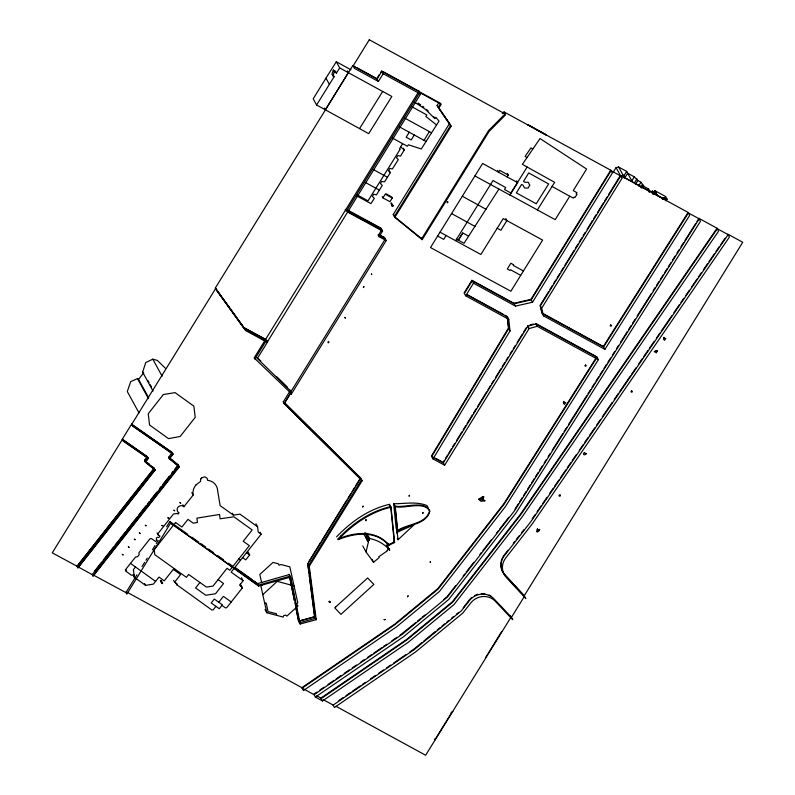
<?xml version="1.0" encoding="UTF-8"?>
<svg xmlns="http://www.w3.org/2000/svg" width="795" height="795" viewBox="0 0 795 795"><rect width="100%" height="100%" fill="white"/><g stroke="black" fill="none" stroke-linecap="round" stroke-linejoin="round"><path stroke-width="1.19" d="M483.748 496.954L482.953 496.478L478.6 499.28L480.965 501.277L484.88 500.83L482.873 499.747L482.873 497.243L483.748 496.954L483.131 498.604M537.052 531.875L537.44 528.993L538.543 530.046L539.636 529.43L538.712 531.308L537.052 531.875L537.44 528.993M329.617 601.278L329.935 602.401L329.12 601.259M365.074 532.829L367.976 538.294L369.596 538.593L369.128 540.361L367.121 540.014L364.279 534.816M365.611 536.675L368.453 541.872L366.008 551.909L373.561 562.284L379.185 557.563L378.827 556.748L387.493 550.716L387.125 550.19L388.626 549.136L389.649 550.061L387.304 545.777M332.896 76.052L334.317 71.838L333.324 70.03L331.913 74.253L334.119 76.727L316.579 104.98L368.701 133.649L391.836 96.463L339.684 67.923L336.305 61.752L325.95 78.178L329.408 84.389M153.028 391.09L142.643 372.12L145.773 362.53L152.789 359.181L157.37 360.423L165.271 368.135M162.528 583.391C160.978 580.738 163.432 586.889 161.127 581.016M538.831 529.937L537.579 531.279M414.712 102.257L425.365 109.293L434.776 118.525L435.829 117.292L439.009 121.118L421.28 148.973L408.421 144.789L407.408 146.25L402.578 143.666L399.497 148.904L400.163 149.271L368.005 200.857L357.372 194.994M507.329 317.632L508.452 328.087L431.447 456.032L433.017 458.904L444.624 465.244L529.122 328.554L537.211 326.298L598.367 359.688L505.411 506.614L439.416 591.49L396.268 627.017L303.442 690.537L301.871 687.665L127.369 592.394M433.017 458.904L510.022 330.959L508.77 319.342L507.2 316.47L505.054 315.297M424.043 140.347L429.36 131.582M403.313 148.208L404.267 149.947L400.501 156.108L397.818 155.611L396.506 157.788L398.275 159.656L392.432 168.928L389.808 168.441L388.387 170.756L390.325 172.654L384.551 181.866L381.699 181.429L380.467 183.516L382.276 185.414L376.433 194.874L373.67 194.228L372.418 196.395L374.306 198.392L370.937 203.629L356.687 195.848M409.236 132.238L406.175 137.237L411.194 139.95L414.245 134.991M418.647 90.65L420.535 94.108L267.13 342.287L245.466 330.452L215.306 288.038L352.861 65.508L355.047 66.691M122.271 439.228L147.413 456.837L144.551 460.553L154.29 468.474L77.095 566.338L77.95 567.898L155.144 470.044L145.415 462.124L148.277 458.407L147.353 456.708L122.38 439.426L52.261 552.853L77.045 566.229L77.9 567.799L155.015 469.785L145.346 461.994L148.208 458.278L123.235 440.996L122.271 439.228L131.563 424.192L172.157 452.623L168.57 457.274L169.434 458.844L179.312 466.874L93.085 576.196L92.071 574.338M377.446 77.632L379.235 74.73M380.437 72.792L381.63 70.854L383.2 73.726L420.535 94.108M352.861 65.508L354.441 68.37L378.41 81.468L383.2 73.726M264.536 341.125L254.152 357.919L290.334 392.601L385.317 238.947L379.344 235.817M267.13 342.287L265.56 339.415L418.319 92.29M254.827 359.161L265.858 341.313M166.612 526.797L169.842 521.57L170.696 523.14L258.156 585.269L290.096 576.156L299.506 622.793L315.496 618.271L308.689 565.265L361.536 479.773L284.143 403.472L291.387 391.756L257.371 358.456L267.736 341.691L267.309 340.906M136.909 574.845L125.928 592.603L93.164 574.924M142.076 566.487L144.66 562.313M145.952 560.227L147.244 558.13M152.402 549.772L154.985 545.599M156.277 543.512L158.215 540.371M502.301 113.695L504.04 111.936L505.61 114.808L489.034 131.513L422.185 239.663L394.817 217.383L451.103 126.335L437.121 105.516L439.009 102.466M438.691 108.388L441.205 104.314L419.69 92.568L346.312 211.291L345.259 209.373M378.35 235.3L381.819 229.685L347.415 211.679M289.469 391.627L291.228 394.231L386.211 240.577L379.096 236.691L382.564 231.077L380.984 228.215L347.942 210.168M394.817 217.383L393.247 214.521L449.533 123.473L437.121 105.516M295.661 606.704L298.602 621.143L300.172 624.005L316.231 619.693L309.265 566.298L362.103 480.806L284.272 403.651L290.513 393.545M446.124 235.509L443.739 239.375L437.647 236.045M462.789 233.024L458.327 240.259L456.499 239.285L455.615 240.696M504.04 111.936L610.769 170.209L612.339 173.081L532.511 302.219L515.478 306.125L513.908 303.253L471.912 280.317L464.111 292.938L465.681 295.81L508.77 319.342M464.369 293.425L472.17 280.804L514.166 303.73L531.199 299.834L611.027 170.686L620.666 175.953L540.342 305.896L542.269 313.488L603.584 346.968L688.391 212.931L699.202 218.834L514.584 510.658L447.436 597.035L402.29 634.301L314.075 694.671L302.13 688.142L394.956 624.631L438.105 589.105L504.1 504.229L597.055 357.293L535.9 323.903L527.81 326.169L443.312 462.849L431.705 456.509L508.711 328.564L507.468 316.947L466.526 294.597M465.681 295.81L473.482 283.189L471.912 280.317M308.997 561.32L320.733 542.319M322.045 540.202L346.829 500.095M348.14 497.988L350.744 493.765M352.056 491.658L354.659 487.434M355.971 485.328L359.887 478.988M291.387 391.756L290.533 390.186L283.288 401.902L360.672 478.202L307.834 563.695L314.641 616.711L298.642 621.233L295.82 607.231M513.908 303.253L530.941 299.357L610.769 170.209M444.355 460.275L443.053 462.372L444.624 465.244M445.657 458.168L447.605 455.018M448.907 452.911L451.5 448.708M452.802 446.601L454.75 443.451M456.708 440.291L461.905 431.884M463.207 429.777L465.8 425.573M467.102 423.467L472.3 415.06M473.601 412.953L476.205 408.749M477.497 406.652L486.6 391.925M487.901 389.828L490.505 385.615M491.797 383.518L493.755 380.358M495.702 377.208L500.9 368.8M502.202 366.694L504.795 362.49M506.097 360.383L508.045 357.233M510.002 354.073L511.95 350.923M513.252 348.816L515.2 345.666M517.148 342.506L522.345 334.099M523.647 331.992L526.25 327.788M548.57 291.685L540.073 305.419L541.643 308.291L543.581 315.883L604.896 349.363L689.692 215.316L688.122 212.444L620.398 175.466L608.642 194.487M549.872 289.569L552.485 285.345M553.787 283.229L555.755 280.059M557.056 277.952L559.67 273.719M560.972 271.612L563.585 267.388M564.897 265.272L574.04 250.485M575.341 248.368L577.955 244.145M579.257 242.028L581.87 237.804M583.182 235.688L585.14 232.518M587.098 229.348L592.325 220.901M593.627 218.784L596.24 214.561M597.542 212.444L603.425 202.944M604.727 200.827L607.34 196.603M541.643 308.291L621.968 178.338L616.055 167.656L618.599 166.99L626.659 171.382L632.383 181.836M316.857 692.107L313.806 694.194L315.386 697.056L322.512 700.952L408.203 642.32L453.945 604.657L522.126 516.969L718.62 231.107L717.05 228.245L698.944 218.357L696.917 221.557M485.507 657.674L487.375 654.663M487.991 653.659L489.69 650.906M490.257 649.992L493.466 644.805M494.083 643.811L501.725 631.449M445.965 721.94L434.885 739.867L434.448 739.072M446.611 720.906L452.037 712.111M509.704 615.678L511.205 616.841L425.643 755.25L336.116 706.367M524.263 595.713L742.739 242.266L727.872 234.157L729.452 237.019L532.412 523.686L505.769 557.951A16.099 15.145 -28.7 0 0 506.206 577.349L525.833 598.585L524.263 595.713L504.636 574.477A16.099 15.145 -28.7 0 1 501.327 568.475M623.051 177.941L624.343 175.854L623.081 175.168L618.599 166.99M648.869 191.585L647.985 189.975L648.591 189.001L644.268 186.636L640.959 182.224L637.838 180.525L634.321 176.858L627.662 173.221L624.622 178.12M649.316 192.39L649.922 191.416L648.591 189.001M652.606 193.632L651.721 192.022L652.337 191.039L656.173 193.135L656.69 195.351L654.802 190.621L665.634 196.544L667.094 199.197L666.061 200.847M653.043 194.437L653.659 193.453L652.337 191.039M334.317 71.838L336.484 73.07L339.684 67.923M359.549 128.611L382.673 91.445M527.155 166.99L509.784 194.855L555.178 219.649L569.757 196.246L573.404 198.104L574.149 197.021L575.024 197.458L576.991 194.397L576.117 193.871L576.951 192.698L573.255 190.601L586.591 169.027L540.024 138.549L522.375 164.376L554.662 182.333L537.38 209.93M516.641 180.773L517.654 182.612L509.893 195.063L474.913 175.934M613.323 172.058L616.055 167.656M623.608 176.271L626.659 171.382M631.876 180.783L634.321 176.858M634.499 182.81L636.944 178.885M635.394 184.45L637.838 180.525M662.434 199.406L663.437 197.806M663.219 199.287L664.242 197.647L667.094 199.197M664.61 198.194L665.634 196.544M456.499 239.285L493.019 180.535L505.719 187.531L504.507 189.468L511.106 193.106M596.131 357.869L503.841 503.752L437.846 588.618L394.698 624.155L301.871 687.665M604.896 349.363L603.326 346.491L688.122 212.444M514.991 509.128L518.31 503.881M519.642 501.784L522.295 497.591M523.617 495.484L526.28 491.29M527.602 489.193L530.265 484.99M531.587 482.893L534.24 478.699M535.572 476.593L538.225 472.399M539.557 470.302L542.21 466.099M544.207 462.948L546.195 459.808M548.192 456.658L550.18 453.508M552.167 450.358L562.79 433.563M564.122 431.466L566.775 427.273M568.773 424.123L586.7 395.781M588.022 393.684L590.685 389.48M592.007 387.384L594.67 383.19M595.992 381.093L598.645 376.89M599.977 374.793L602.63 370.589M603.962 368.492L606.615 364.299M607.946 362.202L610.6 357.998M612.597 354.848L614.585 351.698M616.572 348.558L618.57 345.408M620.557 342.257L627.195 331.763M628.527 329.667L631.18 325.463M632.512 323.366L635.165 319.163M637.163 316.022L651.105 293.981M653.093 290.831L655.09 287.681M656.412 285.584L659.075 281.38M660.397 279.284L663.05 275.09M664.381 272.983L667.035 268.79M668.366 266.693L671.02 262.489M672.351 260.392L675.005 256.199M676.992 253.048L678.99 249.898M680.977 246.748L683.64 242.555M684.962 240.448L695.585 223.663M638.524 186.06L640.959 182.224M640.452 187.511L642.271 184.639M641.724 188.216L643.553 185.334M382.902 197.856L385.237 194.199L392.253 198.025L389.918 201.682L382.902 197.856L382.226 196.613M498.942 189.081L464.051 243.25L458.278 240.169L462.75 232.945L468.662 236.214M440.033 232.19L480.866 254.489L503.205 218.595L542.617 240.08L510.857 291.238L430.502 247.553L482.644 163.472L507.031 176.888L508.253 175.059L507.309 173.35M717.05 228.245L520.556 514.097L452.375 601.785L406.633 639.448L320.941 698.08L316.867 695.854M532.243 518.767L535.045 514.693M537.152 511.632L541.355 505.511M542.756 503.474L546.96 497.352M549.772 493.268L553.28 488.17M554.681 486.123L558.885 480.001M560.286 477.964L565.901 469.805M567.302 467.768L570.81 462.66M572.211 460.623L576.415 454.502M579.217 450.417L583.431 444.306M584.832 442.259L588.34 437.161M589.741 435.123L594.65 427.978M596.747 424.918L600.255 419.82M602.362 416.759L612.18 402.479M614.277 399.418L618.49 393.296M619.891 391.249L630.405 375.956M631.806 373.908L636.02 367.787M638.822 363.713L642.33 358.605M643.731 356.567L647.935 350.446M649.346 348.409L654.245 341.264M656.352 338.203L659.86 333.105M661.261 331.068L671.785 315.764M673.882 312.703L679.496 304.545M680.898 302.498L683.7 298.423M685.807 295.362L689.315 290.264M691.412 287.204L697.026 279.035M698.427 276.998L701.23 272.914M703.337 269.853L707.54 263.741M708.941 261.694L714.556 253.535M715.957 251.498L719.465 246.39M720.866 244.353L725.07 238.232M221.924 605.383L222.371 604.796L214.292 599.042L211.212 602.978L219.281 608.731L221.924 605.383L225.442 607.907L226.724 607.688L242.157 588.141L240.348 583.898M145.415 462.124L144.491 460.434L147.353 456.708M169.434 458.844L173.012 454.193L171.978 452.295L131.672 424.391L215.594 288.625L243.946 327.749L265.928 339.604M455.545 585.796L447.178 596.558L443.819 599.43M463.157 576.007L464.678 574.05M466.198 572.092L473.81 562.313M479.902 554.483L481.422 552.525M482.943 550.567L491.31 539.805M496.637 532.948L498.167 530.99M499.687 529.033L508.82 517.297M463.197 607.807L469.149 600.155A16.099 15.145 -28.7 0 1 471.594 597.611M507.985 550.2L504.199 555.079A16.099 15.145 -28.7 0 0 501.168 561.528M513.292 543.382L514.812 541.435M516.323 539.487L519.354 535.582M521.629 532.66L523.905 529.738M199.913 582.457L195.6 587.982L205.746 595.256L215.534 593.756L223.544 583.54L218.128 579.605M148.685 397.858L138.559 379.354L143.706 372.785L142.643 372.12M218.774 602.242L223.385 596.359L231.246 601.954M77.045 566.229L154.15 468.215L151.736 466.267M94.297 571.506L101.73 562.065M103.211 560.177L113.605 546.96M115.096 545.072L125.491 531.865M126.971 529.977L135.14 519.592M135.885 518.648L137.366 516.76M138.857 514.872L146.28 505.431M147.761 503.543L149.251 501.655M150.732 499.767L156.675 492.214M159.646 488.438L161.127 486.56M162.617 484.672L169.295 476.175M171.521 473.343L173.012 471.455M174.493 469.567L178.209 464.846L170.855 458.924M92.936 575.908L179.064 466.417L169.265 458.516L172.843 453.856L132.536 425.961L131.563 424.192M215.932 606.346L213.159 609.864L211.917 610.033L176.788 584.752L175.864 583.053M135.508 566.974L133.381 569.667L134.345 577.299L145.564 585.368L153.435 584.096L158.99 577.081L164.217 580.857L173.31 569.339L180.604 574.576L174.582 582.169L177.305 584.116L176.788 584.752M173.886 569.747L174.592 568.862M242.008 586.929L239.603 585.18L243.121 580.738L231.146 572.122L261.148 534.2L260.074 532.233M134.087 574.845L131.404 575.222L126.316 571.516L126.017 569.051L135.538 557.037L137.575 556.719L139.155 554.731L138.896 552.783L149.997 538.771L151.418 538.543L155.641 541.584L156.903 539.974A1.51 1.421 -28.7 0 1 156.615 537.927A1.51 1.421 -28.7 0 1 158.761 537.619L159.974 536.078L158.086 534.826L157.957 533.644L173.489 513.997L177.206 513.431L178.07 514.077L179.094 512.835A3.975 3.736 -28.7 0 1 177.981 507.25A3.975 3.736 -28.7 0 1 183.913 506.713L193.155 495.076A12.7 11.955 -28.7 0 1 196.077 484.801M247.97 551.819L249.67 554.92L245.754 559.859L242.634 557.603M196.077 484.801L200.598 481.422L200.499 480.12A3.568 3.359 -28.7 0 1 200.916 478.858M336.603 536.824C350.993 521.749 368.88 509.029 389.461 504.358L391.031 507.23L394.598 542.538L388.914 545.251C375.737 530.146 354.848 532.769 338.173 539.686C352.563 524.62 370.45 511.901 391.031 507.23M398.017 539.755L414.354 524.501L397.232 532.282L398.017 539.755L397.341 538.503M262.171 585.011L260.919 586.134L266.782 612.736L283.149 617.069L283.745 615.519L285.892 615.141L286.876 616.135L298.026 605.879L296.575 604.329L297.767 602.729L289.837 566.875L281.251 564.579L278.896 565.195L278.598 563.884L273.013 562.403L259.816 574.427L261.644 582.626M482.873 497.243L479.882 499.489L478.6 499.28M262.797 594.67L277.216 581.364L294.041 585.885M415.497 622.753L400.004 635.215M417.385 621.203L420.217 618.868M422.105 617.318L424.937 614.982M414.215 648.939L421.877 642.628M423.795 641.048L435.302 631.568M437.22 629.988L440.092 627.623M442.01 626.043L444.892 623.678M446.81 622.097L448.728 620.517M451.6 618.152L453.518 616.572M456.39 614.207L458.308 612.627M201.791 477.805L204.325 476.911A3.607 3.389 -28.7 0 1 205.627 477.199L206.71 477.944A3.607 3.389 -28.7 0 1 207.396 479.037L207.604 480.319L209.323 480.627A11.995 11.289 -28.7 0 1 215.057 484.165L216.051 485.526A12.044 11.329 -28.7 0 1 217.582 490.316L220.155 505.65L233.442 515.15L239.981 514.136L257.58 526.777L258.226 532.103L261.148 534.2M319.898 690.03L323.953 687.248M328.007 684.475L334.089 680.311M336.116 678.93L341.194 675.452M344.235 673.375L349.303 669.907M352.344 667.82L356.399 665.047M360.453 662.275L364.517 659.502M367.558 657.415L371.613 654.643M373.64 653.252L381.749 647.706M383.776 646.315L386.827 644.238M391.895 640.76L396.963 637.292M315.386 697.056L403.602 636.696L448.748 599.43L515.895 513.053L700.475 221.278L698.944 218.357M321.2 698.557L406.901 639.925L452.633 602.262L520.824 514.574L717.309 228.721L728.141 234.634L531.1 521.291L504.457 555.556A16.099 15.145 -28.7 0 0 504.895 574.954L524.521 596.19L511.463 617.318L493.993 598.893A16.099 15.145 -28.7 0 0 469.408 600.632L461.448 610.739L414.473 649.416L333.145 705.086L323.376 699.749M338.968 700.445L343.023 697.672M346.064 695.585L350.118 692.813M352.145 691.431L360.254 685.876M362.281 684.495L365.322 682.408M370.391 678.94L375.459 675.472M378.5 673.395L383.568 669.927M386.609 667.85L390.663 665.077M393.704 662.99L405.857 654.673M409.912 651.9L413.966 649.127M451.043 712.777L452.931 711.515M391.965 205.587L392.73 205.229L393.058 205.945L392.293 206.303L390.901 203.182M138.559 379.354L137.475 378.589L130.678 381.65L127.299 391.528L138.996 412.893M538.503 529.937L539.636 529.43M393.664 503.762L396.158 528.357L397.729 531.229C407.676 524.322 426.766 524.789 429.866 510.966C424.013 500.582 404.337 509.128 395.244 506.624L393.664 503.762C404.705 503.801 416.61 501.218 427.054 505.6L428.296 508.094M235.429 568.177L257.292 583.709L289.241 574.586L294.408 600.235M529.858 325.036L533.326 324.072M125.729 592.166L126.793 594.173L170.677 523.05L258.584 586.044L290.622 577.1L300.172 624.005M298.602 621.143L314.661 616.831L310.855 587.694M620.537 175.844L623.081 175.168M483.181 500.095L479.882 499.489M329.408 601.805L329.995 601.845M367.996 538.175C376.303 539.487 384.184 543.611 389.649 550.061M264.596 602.829L266.246 603.137L268.054 611.603L276.471 613.73L276.66 615.35M537.36 529.4L538.056 529.679M347.812 211.003L381.143 228.453M379.662 235.101L384.641 237.705L386.211 240.577M507.031 176.888L517.654 182.612M266.782 341.174L244.8 329.309L216.449 290.195M649.922 191.416L625.595 178.13L624.343 175.854M653.659 193.453L665.485 199.913L664.242 197.647M382.693 71.441L418.965 91.236M357.223 67.883L376.84 78.596L378.41 81.468M350.953 69.761L336.305 61.752M451.56 213.577L474.983 226.396M543.084 313.598L603.326 346.491M347.375 211.868L382.564 231.077M473.482 283.189L515.478 306.125M379.553 234.932L384.641 237.705M536.714 324.012L595.723 356.23M467.341 294.707L502.897 314.114M265.56 339.415L243.896 327.58L215.306 288.038M435.66 458.337L442 461.796M647.985 189.975L651.721 192.022M404.943 118.216L431.407 132.705M399.577 126.932L425.991 141.43M385.943 193.722L390.653 196.305M365.203 182.383L379.354 190.144M523.428 270.986L513.262 265.411L513.659 264.785L510.847 263.234L507.28 268.968L510.102 270.519L510.559 269.783L520.715 275.358M77.095 566.338L92.22 574.626L178.448 465.314L168.57 457.274M656.551 194.855L664.093 199.018M411.909 106.759L426.835 114.967L425.872 116.487L436.356 124.785M508.253 175.059L499.667 170.339L498.535 172.167L497.591 170.448M497.193 228.245L500.87 230.272L506.882 220.603L505.789 218.605M373.223 169.474L387.423 177.275M392.521 138.092L402.598 143.686M462.322 196.216L485.974 209.264M552.078 186.457L569.757 196.246M333.324 70.03L335.5 71.262L336.484 73.07M325.95 78.178L313.2 98.809L316.579 104.98M537.917 529.679L538.543 530.046M532.73 149.003L530.941 147.89L525.107 156.416L526.956 157.569M418.061 103.052L420.734 104.851M483.082 499.568L484.88 500.83M132.417 425.752L173.012 454.193M123.126 440.788L148.277 458.407M169.842 521.57L187.729 534.28M191.704 537.102L198.661 542.051M200.648 543.462L205.617 546.99M208.598 549.106L213.567 552.634M217.542 555.466L223.504 559.7M228.473 563.228L232.448 566.05M235.042 567.421L252.025 579.595M254.022 581.026L257.014 583.172L258.584 586.044M130.509 563.387L155.582 581.384M246.559 552.664L249.67 554.92M422.761 106.291L423.884 107.156M144.491 460.434L149.321 464.32M393.247 214.521L395.135 216.051M400.67 146.936L404.267 149.947M238.828 558.915L240.478 560.326M426.587 109.422L428.247 110.992M258.216 358.555L260.77 361.049M276.928 376.87L287.124 386.857M284.441 402.518L360.533 477.934L362.103 480.806M367.121 540.014L368.453 541.872M391.339 202.973L392.73 205.229M392.044 204.245L393.058 205.945M329.557 601.755L329.935 602.401M654.802 190.621L657.495 195.55M596.797 356.816L598.367 359.688M449.533 123.473L451.103 126.335M543.581 315.883L542.011 313.011L540.352 306.502M433.851 116.825L434.776 118.525M530.941 299.357L532.511 302.219M535.641 323.426L537.211 326.298M527.552 325.682L529.122 328.554M508.452 328.087L510.022 330.959M347.355 70.904L348.299 72.633L325.324 109.799L324.38 108.07M389.371 170.905L390.325 172.654M333.135 74.929L334.119 76.727M421.141 237.745L422.185 239.663M391.597 196.822L392.253 198.025M378.042 234.773L379.096 236.691M511.205 616.841L512.775 619.712L495.305 601.288A16.099 15.145 -28.7 0 0 470.72 603.027L462.76 613.124L415.547 651.989L334.457 707.471L332.886 704.608M393.813 541.107L394.598 542.538M387.871 543.343L388.914 545.251M387.205 545.877L389.54 550.15M386.291 544.863L388.626 549.136M290.185 392.313L291.228 394.231M366.674 533.246L369.596 538.593M365.054 532.958L369.128 540.361M371.941 559.332L373.561 562.284M362.749 545.946L366.008 551.909M283.219 401.733L284.272 403.651M256.944 357.671L257.371 358.456M307.685 563.426L309.265 566.298M314.641 616.711L316.231 619.693M289.052 574.229L290.622 577.1M255.96 523.835L257.58 526.777M152.789 359.181L162.15 376.274M232.369 513.192L233.442 515.15M147.87 380.398L149.062 382.574M150.255 384.75L151.448 386.917M320.941 698.08L322.512 700.952M257.292 583.709L258.156 585.269M265.003 609.477L266.782 612.736M137.475 378.589L148.456 398.653M241.461 577.707L243.121 580.738M178.209 464.846L179.312 466.874M191.814 492.612L193.155 495.076M241.044 586.114L242.157 588.141M182.86 504.805L183.913 506.713M154.15 468.215L155.144 470.044M157.042 532.918L158.086 534.826M173.648 580.469L174.582 582.169M161.425 580.986L162.667 583.123M161.385 581.801L162.319 583.51M160.441 580.38L162.081 583.5M160.401 580.608L161.882 583.371M144.571 583.55L145.564 585.368M133.351 575.471L134.345 577.299M125.312 569.687L126.316 571.516M391.488 204.494L392.293 206.303M329.07 601.726L329.349 602.371M289.787 577.836L294.438 600.692M294.885 602.57L295.352 604.906M307.844 564.639L308.957 573.135M309.275 575.56L310.537 585.269M396.546 531.03L396.775 533.167M395.244 506.624L397.729 531.229M389.461 504.358L389.679 506.564M482.813 498.385L482.873 499.747M474.545 595.624A16.099 15.145 -28.7 0 1 477.835 594.282M481.313 593.666A16.099 15.145 -28.7 0 1 484.811 593.785M489.193 595.107A16.099 15.145 -28.7 0 1 491.171 596.23M501.128 567.63A16.099 15.145 -28.7 0 1 501.009 562.403M200.936 478.848A3.607 3.389 -28.7 0 1 201.801 477.805M429.578 511.235C425.454 524.471 407.189 523.667 397.411 530.653L394.926 506.057C403.989 508.343 425.186 499.578 429.578 511.235M563.377 402.787L564.341 404.446L565.811 402.618L564.321 402.32L563.854 401.376L563.377 402.787M663.457 338.67L664.421 340.33L665.892 338.511L664.401 338.203L663.934 337.269L663.457 338.67M122.36 554.393L123.056 554.88L122.36 554.393M134.365 539.199L135.061 539.696L134.365 539.199M139.354 532.889L140.049 533.385L139.354 532.889M145.366 525.286L146.061 525.773L145.366 525.286M128.373 546.801L129.048 547.288L128.373 546.801M179.978 502.659L180.654 503.146L179.978 502.659M345.01 317.453L345.298 318.07L345.01 317.453M173.976 510.231L174.652 510.738L173.976 510.231M162.766 525.664L161.932 525.475L162.766 525.664M168.769 518.072L167.934 517.883L168.769 518.072M584.405 452.474C581.612 455.128 585.607 455.595 586.521 453.458L585.428 453.548L584.405 452.474M385.098 619.563L384.154 619.643L385.098 619.563M657.336 350.893L656.223 352.93L655.289 351.788L654.196 351.788L655.676 350.565L657.336 350.893M529.728 185.146L528.109 188.067L524.601 187.998L522.941 185.106L521.53 184.49L516.392 192.897L536.247 203.778L548.63 183.963L528.725 172.932L523.468 181.479L524.909 182.264L528.268 182.264L529.728 185.146M631.488 390.852L630.932 391.786L631.866 392.273L632.423 391.339L631.488 390.852M369.287 39.75L353.099 65.935L377.078 79.033L381.868 71.282L440.718 103.42L438.204 107.494L450.616 125.441L394.33 216.488L421.698 238.768L488.547 130.619L505.123 113.914L369.287 39.75M610.739 325.006L610.212 325.811L611.017 326.278L611.544 325.473L610.739 325.006M371.553 273.987L371.633 274.543L371.553 273.987M175.546 522.504L154.23 549.673L154.757 554.642L186.408 577.329L188.654 574.477L206.432 587.078L213.02 586.084L227.032 568.306L229.815 570.303L249.322 545.658L243.22 541.266L252.174 529.957L233.879 516.79L220.076 518.817L219.549 514.464L196.912 518.141L197.438 522.484L193.215 523.17L188.017 519.374L181.886 527.025L175.546 522.504M163.373 394.519L148.238 413.738L149.579 425.007L168.54 438.641L180.167 436.475L195.212 417.365L193.861 406.146L175.069 392.631L163.373 394.519M585.498 365.014L584.852 365.75L585.577 366.346L586.233 365.601L585.498 365.014M340.687 536.098L337.855 539.119C354.451 532.004 375.528 529.53 388.606 544.674L394.28 541.971L390.713 506.654C376.88 509.655 364.16 516.541 352.99 525.107A112.254 105.616 -28.7 0 0 340.687 536.098M336.017 606.694L334.735 607.857L340.956 614.316L373.859 584.444L367.638 577.975L336.017 606.694M365.988 519.682L365.849 520.655L365.988 519.682M422.92 512.487L422.791 513.451L422.92 512.487M447.525 201.652L446.919 202.168L447.416 202.735L448.032 202.218L447.525 201.652M363.047 506.186L362.749 506.922L363.047 506.186M409.405 495.335L409.107 496.07L409.405 495.335M430.483 561.469L430.184 562.204L430.483 561.469M328.633 341.89L327.928 342.158L328.176 342.834L328.882 342.556L328.633 341.89M363.901 286.677L363.434 287.522L363.901 286.677M560.077 494.927L559.034 495.225L559.282 496.229L560.336 495.931L560.077 494.927M408.073 595.862L407.547 596.727L408.073 595.862M545.549 134.375L527.691 124.626L545.907 135.031L545.549 134.375"/></g></svg>
